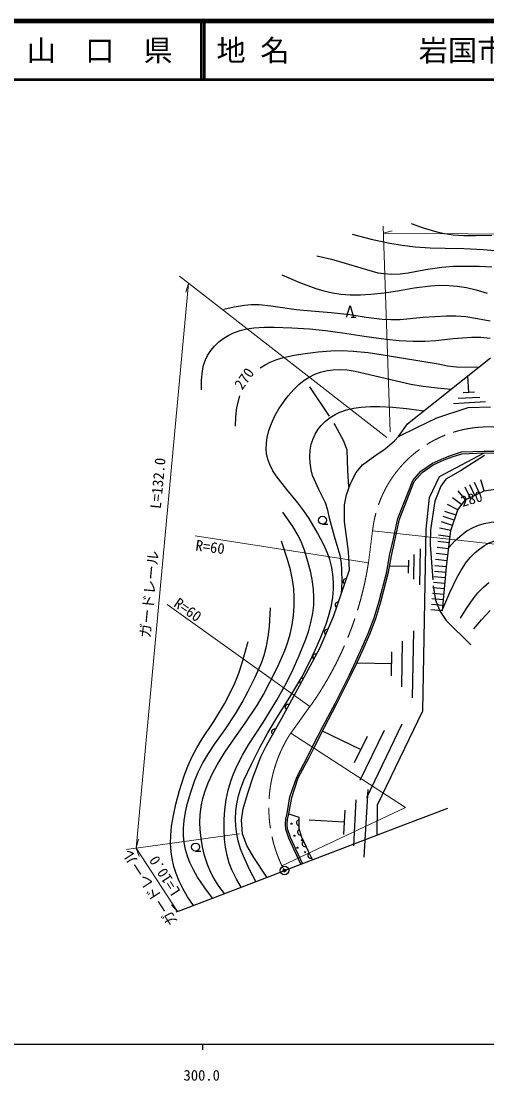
# Model space of a CAD drawing. Units: millimetres, scale not verified. Extents: x 40000 to 680000, y 20000 to 380000.
# Drawn here: x 336919 to 416680, y 198715 to 380000 of the extents above; entities that cross this region are included whole.
import ezdxf
from ezdxf.enums import TextEntityAlignment as Align

# ---------------------------------------------------------------- set-up
doc = ezdxf.new("R2010")
doc.units = ezdxf.units.MM
doc.header["$LTSCALE"] = 1000
doc.header["$PDMODE"] = 32
doc.header["$PDSIZE"] = 500
doc.linetypes.add('CHAIN', pattern=[18.5, 12, -1.5, 3.5, -1.5])
doc.linetypes.add('DASHED', pattern=[7.5, 6, -1.5])
for name, color, linetype, lineweight in [('M-BGD', 7, 'Continuous', 25), ('M-BGD-RSTR', 2, 'Continuous', 25), ('M-BMK', 2, 'CHAIN', 13), ('M-BMK-HTXT', 7, 'Continuous', 13), ('M-STR-HTXT', 7, 'Continuous', 13), ('M-TTL', 2, 'Continuous', 140), ('M-TTL-BAND', 7, 'Continuous', 25), ('M-TTL-LINE', 7, 'Continuous', 50)]:
    doc.layers.add(name, color=color, linetype=linetype, lineweight=lineweight)
doc.layers.add('M-OTRS', color=6, linetype='Continuous')
doc.layers.add('M-TTL-TXT', color=7, linetype='Continuous')
doc.styles.add('ＭＳ ゴシック', font='')
doc.styles.get('ＭＳ ゴシック').set_extended_font_data('MS Gothic')

msp = doc.modelspace()

# ---------------------------------------------------------------- linework, layer by layer
at = {"layer": 'M-BGD'}
for p, q in [((392670, 329336), (393270, 331332)), ((393270, 331332), (393868, 329335)), ((393468, 329335), (394267, 329335)), ((403118, 311095), (417296, 322426)), ((413591, 316464), (413436, 319315)), ((411775, 315485), (415504, 315688)), ((414579, 316518), (412604, 316410)), ((408131, 312154), (413489, 313908)), ((416429, 314858), (410945, 314559)), ((413489, 313908), (417309, 313995)), ((404830, 310561), (408131, 312154)), ((401562, 308955), (403118, 311095)), ((401562, 308955), (404830, 310561)), ((399244, 306858), (400884, 308212)), ((400884, 308212), (401562, 308955)), ((397473, 305635), (399244, 306858)), ((412349, 306296), (416201, 306430)), ((416201, 306430), (422443, 306406)), ((395375, 304085), (397473, 305635)), ((407349, 304359), (409289, 305232)), ((407495, 304096), (409395, 304952)), ((408551, 302113), (416205, 306131)), ((409289, 305232), (410655, 305750)), ((409395, 304952), (410747, 305465)), ((410655, 305750), (412349, 306296)), ((410747, 305465), (412401, 305998)), ((412401, 305998), (416205, 306131)), ((416205, 306131), (422404, 306106)), ((393319, 300895), (394303, 302796)), ((394303, 302796), (395375, 304085)), ((403994, 301426), (405388, 303037)), ((404254, 301269), (405588, 302811)), ((405388, 303037), (407349, 304359)), ((405588, 302811), (407495, 304096)), ((401435, 294917), (403994, 301426)), ((401722, 294829), (404254, 301269)), ((406842, 298539), (408551, 302113)), ((415440, 299256), (414578, 301057)), ((416240, 299639), (415647, 301546)), ((392640, 298994), (393319, 300895)), ((413038, 298107), (411782, 299659)), ((413839, 298490), (412977, 300291)), ((413038, 298107), (416240, 299639)), ((414639, 298873), (413777, 300674)), ((416240, 299639), (420442, 300304)), ((392275, 297281), (392640, 298994)), ((406305, 293097), (406842, 298539)), ((411704, 296373), (409943, 297317)), ((412371, 297240), (410789, 298458)), ((411704, 296373), (413038, 298107)), ((392327, 294400), (392275, 297281)), ((411403, 295490), (409512, 296133)), ((410501, 292839), (411704, 296373)), ((411618, 296121), (411717, 296190)), ((388534, 293939), (389432, 293938)), ((392964, 289277), (392327, 294400)), ((400613, 291202), (401435, 294917)), ((400906, 291138), (401722, 294829)), ((410802, 293723), (408911, 294366)), ((411102, 294606), (409212, 295250)), ((405706, 262013), (406305, 293097)), ((410378, 291806), (408395, 292041)), ((410501, 292839), (408554, 293281)), ((409764, 286637), (410501, 292839)), ((400035, 288568), (400613, 291202)), ((400329, 288510), (400906, 291138)), ((410256, 290772), (408273, 291008)), ((393185, 286145), (392964, 289277)), ((399542, 285782), (400035, 288568)), ((399835, 285719), (400329, 288510)), ((404167, 284556), (404248, 288765)), ((405258, 289736), (405138, 283546)), ((410010, 288705), (408027, 288940)), ((410133, 289738), (408150, 289974)), ((403217, 286679), (399999, 286741)), ((403239, 287793), (403196, 285565)), ((409764, 286637), (407778, 286844)), ((409887, 287671), (407904, 287907)), ((409094, 279101), (409764, 286637)), ((390442, 278134), (393185, 286145)), ((398253, 280763), (399542, 285782)), ((398542, 280683), (399835, 285719)), ((409597, 284753), (407608, 284930)), ((409681, 285695), (407691, 285872)), ((392077, 284202), (392076, 284076)), ((392076, 284076), (392100, 283962)), ((392129, 284353), (392077, 284202)), ((392100, 283962), (392162, 283835)), ((392205, 284454), (392129, 284353)), ((392162, 283835), (392237, 283746)), ((392294, 284529), (392205, 284454)), ((392237, 283746), (392338, 283669)), ((392421, 284591), (392294, 284529)), ((392535, 284615), (392421, 284591)), ((392661, 284614), (392535, 284615)), ((409429, 282869), (407440, 283046)), ((409513, 283811), (407524, 283988)), ((409261, 280985), (407272, 281162)), ((409345, 281927), (407356, 282104)), ((390705, 280197), (390704, 280070)), ((390704, 280070), (390729, 279956)), ((390757, 280348), (390705, 280197)), ((390729, 279956), (390791, 279830)), ((390834, 280448), (390757, 280348)), ((390791, 279830), (390866, 279741)), ((390923, 280523), (390834, 280448)), ((390866, 279741), (390966, 279664)), ((391050, 280585), (390923, 280523)), ((391164, 280610), (391050, 280585)), ((391290, 280609), (391164, 280610)), ((397405, 277922), (398253, 280763)), ((397688, 277826), (398542, 280683)), ((409094, 279101), (407105, 279278)), ((409178, 280043), (407188, 280220)), ((388144, 272862), (390442, 278134)), ((396374, 275222), (397405, 277922)), ((396651, 275107), (397688, 277826)), ((388877, 275592), (388866, 275466)), ((388941, 275738), (388877, 275592)), ((389025, 275832), (388941, 275738)), ((389120, 275900), (389025, 275832)), ((389251, 275951), (389120, 275900)), ((389367, 275966), (389251, 275951)), ((389493, 275955), (389367, 275966)), ((404122, 275709), (403901, 264228)), ((388866, 275466), (388881, 275351)), ((388881, 275351), (388932, 275219)), ((388932, 275219), (389000, 275124)), ((389000, 275124), (389094, 275040)), ((395335, 272901), (396374, 275222)), ((395609, 272778), (396651, 275107)), ((402099, 266100), (402250, 273907)), ((386422, 269671), (388144, 272862)), ((394269, 270525), (395335, 272901)), ((394542, 270402), (395609, 272778)), ((400378, 272106), (400298, 267973)), ((386876, 271395), (386854, 271271)), ((386854, 271271), (386859, 271154)), ((386859, 271154), (386900, 271019)), ((386952, 271536), (386876, 271395)), ((386900, 271019), (386959, 270919)), ((387044, 271622), (386952, 271536)), ((386959, 270919), (387046, 270827)), ((387144, 271681), (387044, 271622)), ((387279, 271722), (387144, 271681)), ((387396, 271727), (387279, 271722)), ((387520, 271705), (387396, 271727)), ((393142, 268177), (394269, 270525)), ((393412, 268047), (394542, 270402)), ((400338, 270039), (394368, 270154)), ((383621, 264542), (386422, 269671)), ((384615, 267237), (384593, 267113)), ((384593, 267113), (384597, 266997)), ((384597, 266997), (384637, 266861)), ((384692, 267378), (384615, 267237)), ((384637, 266861), (384696, 266761)), ((384784, 267464), (384692, 267378)), ((384696, 266761), (384782, 266668)), ((384885, 267523), (384784, 267464)), ((385020, 267562), (384885, 267523)), ((385136, 267567), (385020, 267562)), ((385261, 267545), (385136, 267567)), ((390681, 263288), (393142, 268177)), ((390947, 263151), (393412, 268047)), ((381539, 260777), (383621, 264542)), ((382252, 262932), (382174, 262793)), ((382344, 263018), (382252, 262932)), ((382445, 263076), (382344, 263018)), ((382581, 263115), (382445, 263076)), ((382697, 263119), (382581, 263115)), ((382822, 263096), (382697, 263119)), ((388600, 259359), (390681, 263288)), ((388864, 259219), (390947, 263151)), ((382174, 262793), (382151, 262668)), ((382151, 262668), (382155, 262552)), ((382155, 262552), (382194, 262416)), ((382194, 262416), (382253, 262316)), ((382253, 262316), (382338, 262223)), ((397929, 245926), (405706, 262013)), ((378918, 256079), (381539, 260777)), ((386904, 256000), (388600, 259359)), ((402137, 259727), (396053, 247141)), ((379823, 258562), (379799, 258438)), ((379799, 258438), (379803, 258322)), ((379803, 258322), (379842, 258186)), ((379901, 258702), (379823, 258562)), ((379842, 258186), (379900, 258085)), ((379900, 258085), (379985, 257992)), ((379994, 258787), (379901, 258702)), ((380095, 258845), (379994, 258787)), ((380231, 258884), (380095, 258845)), ((380347, 258887), (380231, 258884)), ((380471, 258864), (380347, 258887)), ((387172, 255865), (388864, 259219)), ((395067, 255381), (388522, 258545)), ((396162, 257647), (393972, 253116)), ((395012, 250128), (399149, 258687)), ((377974, 254124), (378918, 256079)), ((385974, 254143), (386904, 256000)), ((386242, 254008), (387172, 255865)), ((376631, 250734), (377974, 254124)), ((384112, 250644), (385974, 254143)), ((384388, 250524), (386242, 254008)), ((375668, 247762), (376631, 250734)), ((382963, 247284), (384112, 250644)), ((383254, 247210), (384388, 250524)), ((396275, 248537), (395620, 236972)), ((374923, 245225), (375668, 247762)), ((382469, 244437), (382963, 247284)), ((382764, 244386), (383254, 247210)), ((393875, 238927), (394320, 246791)), ((374682, 243280), (374923, 245225)), ((392365, 245045), (392129, 240882)), ((397889, 240741), (397929, 245926)), ((403233, 242782), (410013, 245371)), ((374833, 240985), (374682, 243280)), ((382184, 242623), (382272, 243475)), ((382272, 243475), (382469, 244437)), ((382485, 242623), (382565, 243415)), ((382565, 243415), (382764, 244386)), ((382764, 244386), (384507, 243795)), ((384127, 243066), (384087, 242946)), ((384087, 242946), (384087, 242786)), ((384187, 243165), (384127, 243066)), ((384287, 243265), (384187, 243165)), ((384387, 243325), (384287, 243265)), ((384507, 243365), (384387, 243325)), ((384507, 243795), (384506, 241937)), ((392247, 242964), (386234, 243304)), ((382271, 241771), (382184, 242623)), ((382773, 240241), (382271, 241771)), ((382566, 241833), (382485, 242623)), ((383053, 240348), (382566, 241833)), ((383483, 235240), (403233, 242782)), ((384087, 242786), (384127, 242666)), ((384127, 242666), (384187, 242566)), ((384187, 242566), (384287, 242466)), ((384266, 241340), (384257, 241214)), ((384257, 241214), (384297, 241059)), ((384300, 241452), (384266, 241340)), ((384287, 242466), (384387, 242406)), ((384372, 241573), (384300, 241452)), ((384454, 241656), (384372, 241573)), ((384387, 242406), (384506, 242366)), ((384560, 241724), (384454, 241656)), ((384506, 241937), (384861, 240544)), ((375554, 238974), (374833, 240985)), ((383668, 238208), (382773, 240241)), ((383942, 238329), (383053, 240348)), ((384297, 241059), (384365, 240953)), ((384365, 240953), (384448, 240871)), ((384448, 240871), (384569, 240799)), ((384569, 240799), (384680, 240766)), ((384680, 240766), (384806, 240756)), ((384861, 240544), (386061, 237975)), ((385045, 239395), (385033, 239280)), ((385093, 239528), (385045, 239395)), ((385158, 239625), (385093, 239528)), ((385249, 239712), (385158, 239625)), ((366786, 238021), (367685, 238021)), ((376776, 236941), (375554, 238974)), ((384842, 235759), (383668, 238208)), ((385123, 235866), (383942, 238329)), ((385033, 239280), (385047, 239154)), ((385047, 239154), (385115, 239009)), ((385115, 239009), (385202, 238918)), ((385202, 238918), (385298, 238853)), ((385298, 238853), (385431, 238805)), ((385431, 238805), (385547, 238793)), ((385547, 238793), (385672, 238807)), ((386070, 237497), (386029, 237361)), ((386061, 237975), (386844, 236523)), ((386129, 237597), (386070, 237497)), ((386216, 237689), (386129, 237597)), ((379024, 233537), (376776, 236941)), ((386029, 237361), (386024, 237245)), ((386024, 237245), (386045, 237121)), ((386045, 237121), (386121, 236980)), ((386121, 236980), (386213, 236893)), ((386213, 236893), (386313, 236834)), ((386313, 236834), (386448, 236793)), ((386448, 236793), (386565, 236788)), ((386565, 236788), (386689, 236810)), ((379861, 233857), (383483, 235240)), ((364320, 227923), (379861, 233857)), ((363484, 227604), (364320, 227923))]:
    msp.add_line(p, q, dxfattribs=at)
at = {"layer": 'M-BGD', "linetype": 'DASHED'}
for p, q in [((386330, 317437), (390714, 310854)), ((390714, 310854), (392102, 308202)), ((392102, 308202), (392690, 306644)), ((392690, 306644), (392815, 303067)), ((416281, 305674), (412176, 303046)), ((392815, 303067), (392982, 300374)), ((412176, 303046), (409650, 301627)), ((409650, 301627), (408808, 300470)), ((408808, 300470), (407755, 297892)), ((407755, 297892), (407016, 293000)), ((407016, 293000), (406962, 290423)), ((406962, 290423), (407484, 283426)), ((407484, 283426), (407904, 280943)), ((407904, 280943), (408702, 279006)), ((408702, 279006), (409711, 277491)), ((409711, 277491), (413918, 273322))]:
    msp.add_line(p, q, dxfattribs=at)
at = {"layer": 'M-BGD'}
for points in [[(403704, 345377), (405794, 344642), (408093, 343955), (409451, 343658), (410927, 343456), (412718, 343355), (414724, 343349), (417512, 343373)], [(393600, 343553), (396891, 342721), (400041, 342028), (402207, 341656), (404381, 341391), (406969, 341224), (409564, 341159), (412763, 341115), (416108, 340965), (419290, 340668)], [(387544, 339853), (390075, 339269), (392439, 338622), (395114, 337777), (398002, 336974), (399034, 336815), (400433, 336731), (401838, 336781), (403209, 336941), (406152, 337502), (408963, 337939), (410956, 338072), (413159, 338107), (415357, 338080), (417551, 337948)], [(381555, 336578), (384506, 335354), (387401, 334262), (388738, 333854), (390267, 333505), (391653, 333301), (393252, 333183), (395056, 333182), (396790, 333283), (399168, 333550), (401737, 333945), (404248, 334367), (407026, 334724), (408617, 334815), (410205, 334795), (411601, 334674), (413183, 334420), (414841, 334027), (416756, 333461)], [(371654, 330710), (373412, 331132), (375177, 331434), (376289, 331515), (377675, 331502), (379665, 331325), (381661, 331044), (384026, 330703), (386619, 330440), (389999, 330177), (393238, 329814), (396009, 329354), (398780, 329006), (400231, 328943), (401819, 328985), (405802, 329359), (409751, 329615), (411350, 329589), (413104, 329450), (415076, 329157), (417233, 328728)], [(367813, 316951), (367832, 318588), (367970, 320190), (368167, 321158), (368485, 322090), (368837, 322804), (369390, 323648), (370051, 324430), (370804, 325140), (371630, 325768), (372513, 326304), (373291, 326679), (374427, 327085), (375595, 327362), (376786, 327534), (378598, 327644), (380252, 327648), (383307, 327553), (386292, 327360), (389043, 327087), (391940, 326691), (395692, 326089), (399447, 325589), (401662, 325373), (404058, 325248), (406057, 325257), (407937, 325372), (410923, 325706), (414103, 325956), (415662, 325925), (417251, 325785)], [(377863, 320679), (378696, 321213), (379581, 321660), (380700, 322097), (381865, 322444), (383667, 322837), (385550, 323142), (387767, 323417), (389952, 323586), (391924, 323635), (393790, 323569), (396375, 323302), (398945, 322936), (408356, 321354), (409926, 321061), (411473, 320884), (415267, 320804)], [(377102, 232803), (376079, 234769), (374978, 237122), (374492, 238408), (374097, 239750), (373848, 240924), (373683, 242297), (373644, 243497), (373713, 244898), (373870, 246110), (374158, 247479), (374507, 248636), (375086, 250126), (376345, 252871), (377775, 255728), (379181, 258252), (380730, 260815), (382952, 264323), (385014, 267787), (386212, 270090), (387305, 272411), (388262, 274612), (389196, 277036), (389680, 278560), (390049, 280050), (390278, 281432), (390400, 282828), (390412, 284031), (390315, 285360), (390127, 286549), (389789, 287908), (389404, 289005), (388835, 290281), (387655, 292472), (386232, 294890), (385354, 296220), (384310, 297599), (382397, 299896), (380594, 302230), (380051, 303092), (379505, 304166), (379164, 305093), (378953, 306030), (378883, 306809), (378914, 307800), (379060, 308799), (379363, 309994), (379778, 311166), (380365, 312464), (381052, 313685), (381825, 314843), (382662, 315932), (383605, 316990), (384473, 317829), (385407, 318578), (386244, 319118), (387234, 319606), (388180, 319953), (389352, 320244), (390348, 320381), (391546, 320418), (392740, 320343), (394128, 320142), (403675, 317919), (405788, 317555), (408164, 317252), (410565, 317047)], [(373657, 310706), (373712, 312304), (373873, 313894), (374382, 315890)], [(391799, 282096), (391884, 284115), (391864, 286117), (391760, 287302), (391534, 288579), (390572, 291831), (389751, 294972), (389448, 296339), (389048, 297573), (387889, 299885), (386834, 302264), (386582, 303235), (386402, 304429), (386357, 305440), (386428, 306620), (386609, 307609), (386908, 308568), (387265, 309361), (387798, 310220), (388304, 310854), (389021, 311573), (389818, 312201), (390680, 312730), (391530, 313123), (392670, 313506), (393843, 313770), (395139, 313951), (396735, 314060), (398334, 314067), (400553, 313954), (402940, 313728), (405955, 313362)], [(374588, 231843), (373782, 233228), (372988, 234829), (372566, 235945), (372186, 237289), (371917, 238669), (371748, 240074), (371664, 241697), (371688, 243444), (371807, 245061), (372055, 246858), (372384, 248426), (372819, 249960), (373275, 251227), (373926, 252687), (374855, 254452), (375877, 256169), (378383, 260037), (380734, 263864), (382080, 266308), (383312, 268769), (384544, 271502), (385689, 274299), (386191, 275773), (386601, 277326), (386862, 278708), (387023, 280103), (387074, 281503), (387013, 282739), (386839, 284125), (386531, 285698), (386049, 287586), (385441, 289496), (384925, 290793), (384340, 291997), (383431, 293542), (382426, 295039), (381751, 295995)], [(410160, 289970), (411264, 291131), (412446, 292203), (413275, 292801), (414325, 293394), (415248, 293787), (416241, 294086), (417414, 294300), (418610, 294402), (420630, 294396), (422497, 294291), (424691, 294124), (427052, 293827), (430393, 293227), (433670, 292743), (438022, 292176), (442355, 291723), (446684, 291771)], [(371737, 230755), (370771, 232033), (369898, 233367), (369341, 234442), (368812, 235738), (368332, 237273), (367976, 238762), (367728, 240143), (367554, 241732), (367513, 242930), (367573, 244247), (367748, 245637), (368037, 247007), (368384, 248172), (368952, 249668), (369715, 251297), (370512, 252762), (371758, 254809), (373091, 256801), (375291, 259892), (377396, 263043), (378419, 264810), (379522, 266938), (380862, 269619), (382099, 272348), (382561, 273608), (382993, 275144), (383318, 276712), (383543, 278304), (383666, 279904), (383680, 281506), (383595, 282903), (383391, 284425), (383031, 286144), (382556, 287877), (381527, 291020)], [(409128, 279483), (410322, 282231), (411537, 284759), (412218, 285981), (413101, 287316), (413835, 288228), (414682, 289100), (415455, 289750), (416286, 290313), (417101, 290740), (418035, 291092), (419202, 291383), (420296, 291550), (421898, 291665), (423495, 291674), (426478, 291519), (429462, 291261), (438977, 290004), (448538, 289161), (449662, 289036)], [(412158, 277839), (413201, 279545), (414332, 281191), (415132, 282175), (416112, 283191), (417026, 283988)], [(369719, 229984), (368395, 231735), (367141, 233575), (366432, 234790), (365819, 236051), (365391, 237171), (365077, 238288), (364861, 239471), (364749, 240672), (364735, 241880), (364839, 243274), (365061, 244655), (365420, 246212), (365959, 248081), (366675, 250167), (367288, 251638), (367962, 252977), (368992, 254685), (370114, 256339), (371873, 258821), (373748, 261651), (374787, 263415), (375811, 265356), (377008, 267772), (378152, 270323), (378566, 271551), (378959, 273102), (379240, 274682), (379443, 276438), (379641, 279647)], [(414451, 276062), (415740, 277592), (417241, 279195)], [(366441, 228733), (365429, 230217), (364591, 231626), (363969, 232892), (363445, 234203), (363082, 235356), (362765, 236724), (362593, 237909), (362510, 239299), (362540, 240694), (362694, 242289), (362990, 244079), (363433, 246056), (364053, 248373), (364837, 250868), (365468, 252546), (366193, 254176), (366984, 255664), (367918, 257197), (369898, 260199), (371735, 263183), (372671, 264953), (373512, 266769), (374180, 268439), (374792, 270250), (375798, 273869)]]:
    msp.add_lwpolyline(points, dxfattribs=at)
for centre, radius in [((388534, 294622), 683), ((383219, 242702), 99.9), ((366787, 238704), 683), ((383741, 240649), 99.9), ((385028, 239884), 99.9), ((384263, 238597), 99.9), ((385550, 237831), 99.9)]:
    msp.add_circle(centre, radius, dxfattribs=at)
at = {"layer": 'M-BGD-RSTR'}
for radius in [749, 30]:
    msp.add_circle((382026, 234684), radius, dxfattribs=at)
at = {"layer": 'M-BMK'}
for p, q in [((396399, 287360), (397110, 292788)), ((383087, 258204), (386378, 262731)), ((381575, 235507), (382026, 234684))]:
    msp.add_line(p, q, dxfattribs=at)
for centre, radius, start, end in [((416932, 290655), 19937, 73.03074, 173.85981), ((339658, 296095), 57410, 324.46816, 351.24833), ((402741, 245496), 23404, 147.11344, 205.26385)]:
    msp.add_arc(centre, radius, start, end, dxfattribs=at)
at = {"layer": 'M-BMK-HTXT'}
for p, q in [((366717, 291929), (396399, 287360)), ((430123, 289236), (397110, 292788)), ((386378, 262731), (361935, 280186)), ((383087, 258204), (402741, 245496)), ((402741, 245496), (381575, 235507))]:
    msp.add_line(p, q, dxfattribs=at)
at = {"layer": 'M-OTRS'}
msp.add_point((382026, 234684), dxfattribs=at)
at = {"layer": 'M-STR-HTXT'}
for p, q in [((400126, 309733), (398946, 344958)), ((398988, 343709), (400480, 344147)), ((398988, 343709), (471338, 343205)), ((399530, 308752), (364024, 336359)), ((356616, 238542), (365596, 335137)), ((365596, 335137), (365127, 333654)), ((374305, 240956), (354958, 238316)), ((356616, 238542), (357029, 240041)), ((356616, 238542), (357133, 237075)), ((356616, 238542), (363721, 227694)), ((363721, 227694), (362655, 228827))]:
    msp.add_line(p, q, dxfattribs=at)
at = {"layer": 'M-TTL'}
msp.add_line((680000, 380000), (40000, 380000), dxfattribs=at)
at = {"layer": 'M-TTL-BAND'}
for p, q in [((40000, 205000), (579000, 205000)), ((368000, 205000), (368000, 204000))]:
    msp.add_line(p, q, dxfattribs=at)
at = {"layer": 'M-TTL-LINE'}
for p, q in [((367750, 380000), (367750, 370000)), ((368250, 380000), (368250, 370000)), ((40000, 370000), (680000, 370000))]:
    msp.add_line(p, q, dxfattribs=at)

# ---------------------------------------------------------------- texts
at = {"layer": 'M-BGD', "style": 'ＭＳ ゴシック'}
for s, rotation, p in [('270', 54.471, (375217, 316482)), ('280', 16.071, (412674, 296364))]:
    msp.add_text(s, height=1833, rotation=rotation, dxfattribs=at).set_placement(p, align=Align.BOTTOM_LEFT)
at = {"layer": 'M-BMK-HTXT', "style": 'ＭＳ ゴシック'}
for rotation, p in [(352.371, (366630, 288915)), (324.871, (362590, 279544))]:
    msp.add_text('R=60', height=1833, rotation=rotation, dxfattribs=at).set_placement(p, align=Align.BOTTOM_LEFT)
at = {"layer": 'M-STR-HTXT', "style": 'ＭＳ ゴシック'}
for s, rotation, p in [('L=132.0', 84.471, (361374, 296463)), ('ガードレール', 84.371, (359565, 274337)), ('ガードレール', 122.971, (364246, 226252)), ('L=10.0', 122.771, (364754, 231428))]:
    msp.add_text(s, height=1833, rotation=rotation, dxfattribs=at).set_placement(p, align=Align.BOTTOM_LEFT)
at = {"layer": 'M-TTL-BAND', "style": 'ＭＳ ゴシック'}
msp.add_text('300.0', height=1833, dxfattribs=at).set_placement((367844, 198195), align=Align.BOTTOM_CENTER)
at = {"layer": 'M-TTL-TXT', "style": 'ＭＳ ゴシック'}
msp.add_text('山\u3000口\u3000県', height=3666, dxfattribs=at).set_placement((350375, 375000), align=Align.MIDDLE_CENTER)
for s, p in [('地 名', (370380, 375000)), ('岩国市本郷町本郷', (405024, 375000))]:
    msp.add_text(s, height=3666, dxfattribs=at).set_placement(p, align=Align.MIDDLE_LEFT)

doc.saveas('drawing.dxf')
